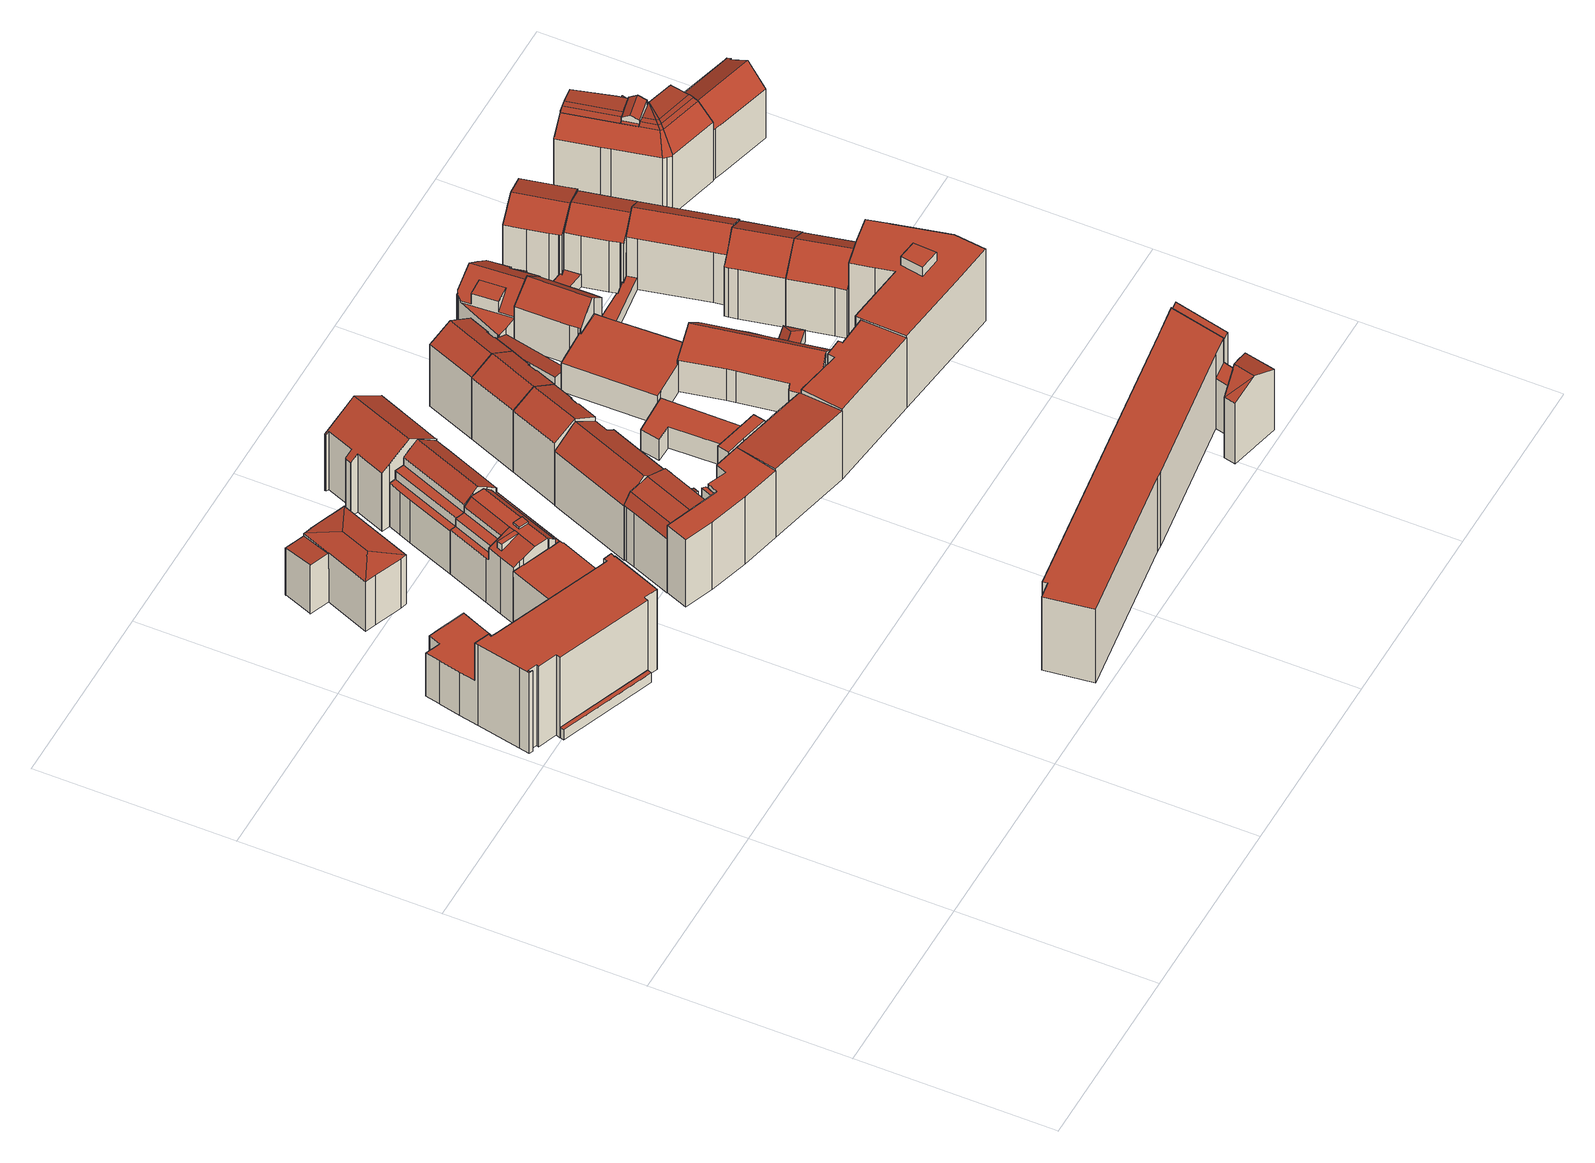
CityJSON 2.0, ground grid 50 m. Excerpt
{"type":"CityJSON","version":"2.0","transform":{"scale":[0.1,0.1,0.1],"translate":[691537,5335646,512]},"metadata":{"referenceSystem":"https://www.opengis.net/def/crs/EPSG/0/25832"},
"CityObjects":{
"building1":{"type":"Building","attributes":{"Gemeindeschluessel":"09162000","HoeheDach":"518.050","HoeheGrund":"514.930","Methode":"2000","NiedrigsteTraufeDesGebaeudes":"518.050","Geometrietyp2DReferenz":"3000","function":"51009_1610","roofType":"1000","measuredHeight":3.12},"geometry":[{"type":"MultiSurface","lod":"2","boundaries":[[[0,1,2,3]],[[4,3,2,5]],[[5,2,1,6]],[[7,0,3,4]],[[4,5,6,7]],[[6,1,0,7]]],"semantics":{"surfaces":[{"type":"RoofSurface"},{"type":"WallSurface"},{"type":"GroundSurface"}],"values":[0,1,1,1,2,1]}}]},
"building2":{"type":"Building","attributes":{"name":"Oskar von Miller Forum","Gemeindeschluessel":"09162000","HoeheDach":"539.910","HoeheGrund":"514.717","Methode":"2000","NiedrigsteTraufeDesGebaeudes":"528.200","Geometrietyp2DReferenz":"3000","function":"31001_9998","roofType":"1000","measuredHeight":25.19,"storeysAboveGround":8},"geometry":[{"type":"MultiSurface","lod":"2","boundaries":[[[8,9,10,11]],[[12,13,14,15]],[[16,17,18,19]],[[20,21,22,23]],[[24,25,26,27]],[[28,29,30,31]],[[32,33,34,35]],[[36,37,38,39]],[[40,41,21,20]],[[42,43,44,45]],[[46,47,48,49]],[[50,51,52,53]],[[54,55,56,15,14]],[[57,58,59,60,61]],[[35,34,37,36]],[[62,63,19,18]],[[64,65,43,42]],[[11,10,66,67]],[[68,69,70,71]],[[72,73,33,32]],[[74,27,26,13,12,75]],[[23,22,65,64]],[[76,77,71,70]],[[78,79,80,81]],[[54,14,77,76]],[[74,75,82,83]],[[84,85,86,87]],[[69,68,88,89]],[[90,91,57,61]],[[59,58,92,93]],[[94,95,96,97]],[[93,92,98,99]],[[100,101,102,103]],[[57,91,100,103,104,105,106,107,66,10,9,30,29,98,92,58]],[[17,16,41,40]],[[15,56,80,79,108,109,38,37,34,33,73,86,85,110,82,75,12]],[[31,30,9,8]],[[90,89,88,101,100,91]],[[111,106,105,112]],[[45,44,51,50]],[[113,109,108,114]],[[67,66,107,115]],[[53,52,25,24]],[[99,98,29,28]],[[81,80,56,55]],[[114,108,79,78]],[[39,38,109,113]],[[87,86,73,72]],[[49,48,95,94]],[[116,110,85,84]],[[68,71,77,14,13,26,25,52,51,44,43,65,22,21,41,16,19,63,96,95,48,47,102,101,88]],[[83,82,110,116]],[[115,107,106,111]],[[112,105,104,117]],[[97,96,63,62]],[[46,117,104,103,102,47]],[[46,49,94,97,62,18,17,40,20,23,64,42,45,50,53,24,27,74,83,116,84,87,72,32,35,36,39,113,114,78,81,55,54,76,70,69,89,90,61,60,59,93,99,28,31,8,11,67,115,111,112,117]]],"semantics":{"surfaces":[{"type":"WallSurface"},{"type":"RoofSurface"},{"type":"GroundSurface"}],"values":[0,0,0,0,0,0,0,0,0,0,0,0,0,0,0,0,0,0,0,0,0,0,0,0,0,0,0,0,0,0,0,0,0,1,0,1,0,0,0,0,0,0,0,0,0,0,0,0,0,0,1,0,0,0,0,0,2]}}]},
"building3":{"type":"Building","attributes":{"Gemeindeschluessel":"09162000","HoeheDach":"530.400","HoeheGrund":"514.128","Methode":"2000","NiedrigsteTraufeDesGebaeudes":"528.680","Geometrietyp2DReferenz":"3000","function":"31001_9998","roofType":"3200","measuredHeight":16.27,"storeysAboveGround":4},"geometry":[{"type":"MultiSurface","lod":"2","boundaries":[[[118,119,120,121]],[[122,120,119,123,124,125,126]],[[125,127,128,129,130,126]],[[131,132,133,134,135]],[[136,137,138,139]],[[140,141,142,143]],[[144,123,119,118]],[[129,128,145,146]],[[122,147,121,120]],[[148,149,133,132]],[[150,151,128,127,152,135,134]],[[139,138,141,140]],[[146,145,137,136]],[[153,154,149,148]],[[124,152,127,125]],[[153,148,132,131,144,118,121,147,130,129,146,136,139,140,143,155,156,157,158]],[[144,131,135,152,124,123]],[[143,142,159,155]],[[157,160,161,158]],[[151,162,159,142,141,138,137,145,128]],[[153,158,161,163,154]],[[163,161,160,162,151,150]],[[155,159,162,156]],[[156,162,160,157]],[[147,122,126,130]],[[149,154,163,150,134,133]]],"semantics":{"surfaces":[{"type":"WallSurface"},{"type":"RoofSurface"},{"type":"GroundSurface"}],"values":[0,1,0,0,0,0,0,0,0,0,1,0,0,0,0,2,0,0,0,1,0,1,0,0,0,1]}}]},
"building4":{"type":"Building","attributes":{"Gemeindeschluessel":"09162000","HoeheDach":"535.240","HoeheGrund":"514.666","Methode":"2000","NiedrigsteTraufeDesGebaeudes":"528.383","Geometrietyp2DReferenz":"3000","function":"31001_9998","roofType":"1000","measuredHeight":20.57,"storeysAboveGround":6},"geometry":[{"type":"MultiSurface","lod":"2","boundaries":[[[164,165,166,167,168]],[[169,170,93,99]],[[8,11,171,172,173,174]],[[28,31,175,176,177,178]],[[179,167,166,180]],[[181,182,183,184]],[[8,174,175,31]],[[185,168,167,179,186,187]],[[188,180,166,165,189,190]],[[191,192,193,194]],[[185,195,196,197,198,164,168]],[[171,199,200,201,202,172]],[[197,196,203,204]],[[197,204,190,189,198]],[[205,206,207,208,202,201]],[[209,210,193,192]],[[211,183,182,212]],[[213,210,209,214]],[[170,187,186,93]],[[202,208,173,172]],[[184,183,211]],[[28,178,169,99]],[[164,198,189,165]],[[211,212,177,176,214,191,194,213,215,216,217,195]],[[212,182,181]],[[218,188,190,204,203,217,216]],[[175,174,173,208,207,215,213,214,176]],[[205,201,200,219]],[[206,218,216,215,207]],[[195,217,203,196]],[[169,178,177,212,181,184,211,195,185,187,170]],[[219,200,199,220]],[[214,209,192,191]],[[8,31,28,99,93,186,179,180,188,218,206,205,219,220,11]],[[220,199,171,11]],[[194,193,210,213]]],"semantics":{"surfaces":[{"type":"RoofSurface"},{"type":"WallSurface"},{"type":"GroundSurface"}],"values":[0,1,1,1,1,1,1,1,1,1,1,0,1,0,1,0,0,1,1,1,1,1,1,0,1,1,0,1,1,0,0,1,1,2,1,1]}}]},
"building5":{"type":"Building","attributes":{"Gemeindeschluessel":"09162000","HoeheDach":"536.430","HoeheGrund":"514.560","Methode":"2000","NiedrigsteTraufeDesGebaeudes":"528.214","Geometrietyp2DReferenz":"3000","function":"31001_9998","roofType":"3100","measuredHeight":21.87,"storeysAboveGround":5},"geometry":[{"type":"MultiSurface","lod":"2","boundaries":[[[221,222,223,224,225]],[[226,227,228,229]],[[230,221,225,231,232,190]],[[229,228,223,222]],[[225,224,233,234,231]],[[235,236,237,238]],[[239,240,241,242,243,234,233,244,245]],[[246,241,240,247,248,249]],[[236,250,226,229,222,221,230,251,252,253,239,245,237]],[[238,237,245,244]],[[250,254,227,226]],[[190,232,243,242,255]],[[251,249,248,252]],[[246,255,242,241]],[[251,230,190,255,246,249]],[[238,244,233,224,223,228,227,254,235]],[[253,247,240,239]],[[252,248,247,253]],[[232,231,234,243]],[[236,235,254,250]]],"semantics":{"surfaces":[{"type":"WallSurface"},{"type":"RoofSurface"},{"type":"GroundSurface"}],"values":[0,0,0,0,1,0,0,1,2,0,0,1,0,0,0,1,0,0,0,0]}}]},
"building6":{"type":"Building","attributes":{"Gemeindeschluessel":"09162000","HoeheDach":"535.700","HoeheGrund":"514.689","Methode":"2000","NiedrigsteTraufeDesGebaeudes":"530.883","Geometrietyp2DReferenz":"3000","function":"31001_1000","roofType":"3100","measuredHeight":21.01,"storeysAboveGround":5},"geometry":[{"type":"MultiSurface","lod":"2","boundaries":[[[256,257,258,259,260,261,262,263,264,265,266,267,268,269,270,271,272]],[[273,274,275,276]],[[269,268,277,276,275,278]],[[279,280,281,282,283,284]],[[258,285,286,259]],[[261,287,288,262]],[[288,287,289,290,291]],[[264,263,292,279,284]],[[268,267,281,280,277]],[[264,284,283,265]],[[258,257,293,294,295,285]],[[266,282,281,267]],[[262,288,291,296,274,273,292,263]],[[296,291,290,286]],[[259,286,290,289,260]],[[256,272,297,298,299,300]],[[296,286,285,295,298,297,301,302,278,275,274]],[[270,302,301,271]],[[299,298,295,294]],[[273,276,277,280,279,292]],[[260,289,287,261]],[[293,300,299,294]],[[269,278,302,270]],[[265,283,282,266]],[[256,300,293,257]],[[271,301,297,272]]],"semantics":{"surfaces":[{"type":"GroundSurface"},{"type":"RoofSurface"},{"type":"WallSurface"}],"values":[0,1,2,1,2,2,1,2,2,2,2,2,2,2,2,2,1,2,2,1,2,1,2,2,2,2]}}]},
"building7":{"type":"Building","attributes":{"Gemeindeschluessel":"09162000","HoeheDach":"535.870","HoeheGrund":"514.852","Methode":"2000","NiedrigsteTraufeDesGebaeudes":"535.870","Geometrietyp2DReferenz":"3000","function":"31001_9998","roofType":"1000","measuredHeight":21.02,"storeysAboveGround":7},"geometry":[{"type":"MultiSurface","lod":"2","boundaries":[[[303,304,305,306]],[[307,308,304,303]],[[309,310,311,312]],[[313,314,315,316]],[[315,314,317,318,307,303,306,319,311,310]],[[320,313,316,309,312,321,305,304,308,322]],[[312,311,319,321]],[[322,318,317,320]],[[306,305,321,319]],[[310,309,316,315]],[[308,307,318,322]],[[314,313,320,317]]],"semantics":{"surfaces":[{"type":"WallSurface"},{"type":"RoofSurface"},{"type":"GroundSurface"}],"values":[0,0,0,0,1,2,0,0,0,0,0,0]}}]},
"building8":{"type":"Building","attributes":{"Gemeindeschluessel":"09162000","HoeheDach":"538.059","HoeheGrund":"514.540","Methode":"2000","NiedrigsteTraufeDesGebaeudes":"531.335","Geometrietyp2DReferenz":"3000","function":"31001_1000","roofType":"3100","measuredHeight":23.52,"storeysAboveGround":5},"geometry":[{"type":"MultiSurface","lod":"2","boundaries":[[[323,324,325,326,327,328,329]],[[330,331,332,333]],[[334,335,336,337]],[[338,325,324,339]],[[340,329,328,341,332,331,342,336,335,343,344,345,346,347,348,349,350,351]],[[352,327,326,353]],[[354,351,350,355]],[[356,357,323,329,340,358]],[[355,350,349,359]],[[353,338,339,357,356,358,354,355,359,360,361,362,363,364,365,334,337,366,330,333,367,368,352]],[[361,347,346,362]],[[366,337,336,342,331,330]],[[358,340,351,354]],[[343,335,334,365,364,344]],[[339,324,323,357]],[[341,328,327,352,368,367,333,332]],[[363,345,344,364]],[[360,359,349,348,347,361]],[[362,346,345,363]],[[353,326,325,338]]],"semantics":{"surfaces":[{"type":"RoofSurface"},{"type":"WallSurface"},{"type":"GroundSurface"}],"values":[0,1,1,1,0,1,1,1,1,2,1,1,1,1,1,1,1,1,1,1]}}]},
"building9":{"type":"Building","attributes":{"Gemeindeschluessel":"09162000","HoeheDach":"536.405","HoeheGrund":"514.305","Methode":"1000","NiedrigsteTraufeDesGebaeudes":"531.202","Geometrietyp2DReferenz":"3000","function":"31001_1000","roofType":"3100","measuredHeight":22.1,"storeysAboveGround":6},"geometry":[{"type":"MultiSurface","lod":"2","boundaries":[[[369,370,371,372,373]],[[374,375,376,377]],[[370,376,375,378,379,371]],[[374,377,369,373,380,381]],[[377,376,370,369]],[[373,372,382,380]],[[382,372,371,379]],[[381,378,375,374]],[[380,382,379,378,381]]],"semantics":{"surfaces":[{"type":"WallSurface"},{"type":"RoofSurface"},{"type":"GroundSurface"}],"values":[0,0,1,2,0,0,1,0,0]}}]},
"building10":{"type":"Building","attributes":{"Gemeindeschluessel":"09162000","HoeheDach":"537.167","HoeheGrund":"514.488","Methode":"1000","NiedrigsteTraufeDesGebaeudes":"533.737","Geometrietyp2DReferenz":"3000","function":"31001_9998","roofType":"3100","measuredHeight":22.68,"storeysAboveGround":6},"geometry":[{"type":"MultiSurface","lod":"2","boundaries":[[[383,384,385,386]],[[387,388,389,390]],[[385,384,389,388,391,392,393,394]],[[395,396,393,392,397]],[[386,385,394,398]],[[398,394,399,400]],[[395,397,401,387,390,383,386,398,400]],[[394,393,396,399]],[[397,392,391,401]],[[400,399,396,395]],[[401,391,388,387]],[[390,389,384,383]]],"semantics":{"surfaces":[{"type":"WallSurface"},{"type":"RoofSurface"},{"type":"GroundSurface"}],"values":[0,0,1,0,0,0,2,1,0,0,0,0]}}]},
"building11":{"type":"Building","attributes":{"Gemeindeschluessel":"09162000","HoeheDach":"536.477","HoeheGrund":"515.043","Methode":"2000","NiedrigsteTraufeDesGebaeudes":"535.779","Geometrietyp2DReferenz":"3000","function":"31001_9998","roofType":"1000","measuredHeight":21.43,"storeysAboveGround":7},"geometry":[{"type":"MultiSurface","lod":"2","boundaries":[[[402,403,404,405]],[[406,407,408,409]],[[402,405,410,411]],[[408,412,410,405,404,413,409]],[[414,411,410,412]],[[407,414,412,408]],[[407,406,415,403,402,411,414]],[[406,409,413,415]],[[415,413,404,403]]],"semantics":{"surfaces":[{"type":"WallSurface"},{"type":"RoofSurface"},{"type":"GroundSurface"}],"values":[0,0,0,1,0,0,2,0,0]}}]},
"building12":{"type":"Building","attributes":{"Gemeindeschluessel":"09162000","HoeheDach":"538.530","HoeheGrund":"515.485","Methode":"2000","NiedrigsteTraufeDesGebaeudes":"531.140","Geometrietyp2DReferenz":"3000","function":"31001_9998","roofType":"1000","measuredHeight":23.05,"storeysAboveGround":6},"geometry":[{"type":"MultiSurface","lod":"2","boundaries":[[[416,417,418,419,420,421,422,423,424]],[[425,426,427,428]],[[429,423,422,430,431,432]],[[433,434,435,436,417,416,424,437,438,439]],[[440,441,442,443,444,445,446]],[[437,447,438]],[[438,447,448,449,450,439]],[[428,427,451,452]],[[442,441,453,454]],[[455,456,457,458,459,460,461,462,436,435,434,433,439,450,449,463,464,465,466,467,425,428,452,468,469,446,445,444]],[[470,429,432,471,472,466,465,464]],[[469,473,440,446]],[[466,472,474,467]],[[448,475,470,464,463,449]],[[437,424,423,429,470,475,448,447]],[[476,430,422,421,459,458,457,477]],[[459,421,420,460]],[[460,420,419,461]],[[444,443,478,455]],[[467,474,426,425]],[[468,479,473,469]],[[476,477,472,471]],[[462,418,417,436]],[[461,419,418,462]],[[431,430,476,471,432]],[[427,426,474,472,477,453,441,440,473,479,451]],[[452,451,479,468]],[[457,456,455,478,454,453,477]],[[478,443,442,454]]],"semantics":{"surfaces":[{"type":"RoofSurface"},{"type":"WallSurface"},{"type":"GroundSurface"}],"values":[0,1,1,1,1,0,1,1,1,2,1,1,1,1,0,1,1,1,1,1,1,1,1,1,0,0,1,1,0]}}]},
"building13":{"type":"Building","attributes":{"Gemeindeschluessel":"09162000","HoeheDach":"537.214","HoeheGrund":"514.469","Methode":"1000","NiedrigsteTraufeDesGebaeudes":"533.693","Geometrietyp2DReferenz":"3000","function":"31001_9998","roofType":"3100","measuredHeight":22.75,"storeysAboveGround":6},"geometry":[{"type":"MultiSurface","lod":"2","boundaries":[[[480,481,482,483]],[[484,485,481,480]],[[481,485,486,393,487,488,489,482]],[[393,486,490,491]],[[397,487,393,491,395]],[[483,482,489,492]],[[484,480,483,492,493,397,395,494]],[[493,488,487,397]],[[492,489,488,493]],[[494,490,486,485,484]],[[494,395,491,490]]],"semantics":{"surfaces":[{"type":"WallSurface"},{"type":"RoofSurface"},{"type":"GroundSurface"}],"values":[0,0,1,1,0,0,2,0,0,0,0]}}]},
"building14":{"type":"Building","attributes":{"Gemeindeschluessel":"09162000","HoeheDach":"519.158","HoeheGrund":"515.140","Methode":"1000","NiedrigsteTraufeDesGebaeudes":"517.396","Geometrietyp2DReferenz":"3000","function":"31001_2000","roofType":"9999","measuredHeight":4.02},"geometry":[{"type":"MultiSurface","lod":"2","boundaries":[[[495,496,497,498]],[[499,500,496,495]],[[499,501,502,500]],[[498,503,501,499,495]],[[504,502,501,503]],[[502,504,497,496,500]],[[498,497,504,503]]],"semantics":{"surfaces":[{"type":"WallSurface"},{"type":"GroundSurface"},{"type":"RoofSurface"}],"values":[0,0,0,1,0,2,0]}}]},
"building15":{"type":"Building","attributes":{"Gemeindeschluessel":"09162000","HoeheDach":"521.574","HoeheGrund":"514.966","Methode":"2000","NiedrigsteTraufeDesGebaeudes":"521.574","Geometrietyp2DReferenz":"3000","function":"31001_2000","roofType":"1000","measuredHeight":6.61,"storeysAboveGround":2},"geometry":[{"type":"MultiSurface","lod":"2","boundaries":[[[505,506,507,508]],[[505,508,509,510]],[[511,512,509,508,507,513,514]],[[515,512,511,516]],[[517,518,506,505,510,515,516]],[[518,513,507,506]],[[517,516,511,514]],[[517,514,513,518]],[[515,510,509,512]]],"semantics":{"surfaces":[{"type":"WallSurface"},{"type":"RoofSurface"},{"type":"GroundSurface"}],"values":[0,0,1,0,2,0,0,0,0]}}]},
"building16":{"type":"Building","attributes":{"Gemeindeschluessel":"09162000","HoeheDach":"521.610","HoeheGrund":"515.120","Methode":"1000","NiedrigsteTraufeDesGebaeudes":"521.610","Geometrietyp2DReferenz":"3000","function":"31001_2000","roofType":"1000","measuredHeight":6.49,"storeysAboveGround":1},"geometry":[{"type":"MultiSurface","lod":"2","boundaries":[[[499,519,501,520,521,522,523]],[[499,523,524,525]],[[519,526,527,501]],[[524,523,522,512]],[[512,522,521,511]],[[527,528,520,501]],[[526,525,524,512,511,528,527]],[[499,525,526,519]],[[511,521,520,528]]],"semantics":{"surfaces":[{"type":"GroundSurface"},{"type":"WallSurface"},{"type":"RoofSurface"}],"values":[0,1,1,1,1,1,2,1,1]}}]},
"building17":{"type":"Building","attributes":{"Gemeindeschluessel":"09162000","HoeheDach":"537.218","HoeheGrund":"514.521","Methode":"2000","NiedrigsteTraufeDesGebaeudes":"533.752","Geometrietyp2DReferenz":"3000","function":"31001_9998","roofType":"3100","measuredHeight":22.7,"storeysAboveGround":6},"geometry":[{"type":"MultiSurface","lod":"2","boundaries":[[[529,530,531,532]],[[485,533,531,530,534,535,536,537]],[[484,485,537,538,494]],[[539,540,541,529,532,542,484,494]],[[540,535,534,541]],[[532,531,533,542]],[[494,538,543,539]],[[537,536,543,538]],[[539,543,536,535,540]],[[541,534,530,529]],[[542,533,485,484]]],"semantics":{"surfaces":[{"type":"WallSurface"},{"type":"RoofSurface"},{"type":"GroundSurface"}],"values":[0,1,0,2,0,0,0,1,0,0,0]}}]},
"building18":{"type":"Building","attributes":{"Gemeindeschluessel":"09162000","HoeheDach":"537.040","HoeheGrund":"514.996","Methode":"2000","NiedrigsteTraufeDesGebaeudes":"537.040","Geometrietyp2DReferenz":"3000","function":"31001_9998","roofType":"1000","measuredHeight":22.04,"storeysAboveGround":7},"geometry":[{"type":"MultiSurface","lod":"2","boundaries":[[[407,544,545,414]],[[546,547,548,549]],[[550,548,547,551,552,553,545,544]],[[554,555,552,551]],[[546,549,556,407,414,557,555,554]],[[548,550,556,549]],[[414,545,553,557]],[[557,553,552,555]],[[407,556,550,544]],[[554,551,547,546]]],"semantics":{"surfaces":[{"type":"WallSurface"},{"type":"RoofSurface"},{"type":"GroundSurface"}],"values":[0,0,1,0,2,0,0,0,0,0]}}]},
"building19":{"type":"Building","attributes":{"Gemeindeschluessel":"09162000","HoeheDach":"522.196","HoeheGrund":"513.814","Methode":"2000","NiedrigsteTraufeDesGebaeudes":"519.311","Geometrietyp2DReferenz":"3000","function":"31001_2000","roofType":"2100","measuredHeight":8.38},"geometry":[{"type":"MultiSurface","lod":"2","boundaries":[[[558,559,560,561]],[[562,563,564,565]],[[566,567,568,569]],[[570,568,567,560,559,564,563,571]],[[571,572,573,570]],[[569,573,572,562,565,558,561,566]],[[565,564,559,558]],[[561,560,567,566]],[[572,571,563,562]],[[570,573,569,568]]],"semantics":{"surfaces":[{"type":"WallSurface"},{"type":"RoofSurface"},{"type":"GroundSurface"}],"values":[0,0,0,1,0,2,0,0,0,0]}}]},
"building20":{"type":"Building","attributes":{"Gemeindeschluessel":"09162000","HoeheDach":"523.610","HoeheGrund":"514.724","Methode":"2000","NiedrigsteTraufeDesGebaeudes":"523.610","Geometrietyp2DReferenz":"3000","function":"31001_9998","roofType":"1000","measuredHeight":8.89,"storeysAboveGround":2},"geometry":[{"type":"MultiSurface","lod":"2","boundaries":[[[574,575,576,577]],[[578,579,580,581]],[[582,583,584,585]],[[586,587,583,582]],[[585,584,576,575]],[[588,581,580,589]],[[590,591,587,586]],[[592,593,591,590]],[[580,579,577,576,584,583,587,591,593,594,589]],[[578,574,577,579]],[[588,589,594,595]],[[595,594,593,592]],[[578,581,588,595,592,590,586,582,585,575,574]]],"semantics":{"surfaces":[{"type":"WallSurface"},{"type":"RoofSurface"},{"type":"GroundSurface"}],"values":[0,0,0,0,0,0,0,0,1,0,0,0,2]}}]},
"building21":{"type":"Building","attributes":{"Gemeindeschluessel":"09162000","HoeheDach":"530.449","HoeheGrund":"514.890","Methode":"2000","NiedrigsteTraufeDesGebaeudes":"523.507","Geometrietyp2DReferenz":"3000","function":"31001_1000","roofType":"3100","measuredHeight":15.56,"storeysAboveGround":3},"geometry":[{"type":"MultiSurface","lod":"2","boundaries":[[[596,597,598,599]],[[600,601,602,603]],[[604,605,597,596]],[[606,607,608,609]],[[610,611,612,613,614]],[[615,616,617,618,619,620,621,602,601,614,613]],[[615,613,612,622,608,607,598,597,605,623,624,625]],[[626,627,628,604,596,599,606,609,629,611,610,600,603,630,631,632,633,634,635]],[[630,621,620,631]],[[626,635,616,615,625]],[[626,625,624,627]],[[629,622,612,611]],[[633,618,617,634]],[[632,619,618,633]],[[627,624,623,628]],[[631,620,619,632]],[[634,617,616,635]],[[601,600,610,614]],[[603,602,621,630]],[[622,629,609,608]],[[599,598,607,606]],[[628,623,605,604]]],"semantics":{"surfaces":[{"type":"WallSurface"},{"type":"RoofSurface"},{"type":"GroundSurface"}],"values":[0,0,0,0,0,1,1,2,0,0,0,0,0,0,0,0,0,0,0,0,0,0]}}]},
"building22":{"type":"Building","attributes":{"Gemeindeschluessel":"09162000","HoeheDach":"529.920","HoeheGrund":"512.835","Methode":"2000","NiedrigsteTraufeDesGebaeudes":"524.939","Geometrietyp2DReferenz":"3000","function":"31001_9998","roofType":"3100","measuredHeight":17.09,"storeysAboveGround":3},"geometry":[{"type":"MultiSurface","lod":"2","boundaries":[[[636,637,638,639,640,641,642,643,644,645,646,647,648]],[[641,649,650,642]],[[641,640,651,652,649]],[[653,638,637,654]],[[638,653,655,639]],[[653,654,656,657,652,651,655]],[[644,658,659,645]],[[659,660,647,646,645]],[[642,650,661,643]],[[647,660,662,648]],[[639,655,651,640]],[[643,661,658,644]],[[659,658,661,650,649,652,657,662,660]],[[636,656,654,637]],[[656,636,648,662,657]]],"semantics":{"surfaces":[{"type":"GroundSurface"},{"type":"WallSurface"},{"type":"RoofSurface"}],"values":[0,1,1,1,1,2,1,1,1,1,1,1,2,1,1]}}]},
"building23":{"type":"Building","attributes":{"Gemeindeschluessel":"09162000","HoeheDach":"519.745","HoeheGrund":"514.660","Methode":"1000","NiedrigsteTraufeDesGebaeudes":"518.227","Geometrietyp2DReferenz":"3000","function":"31001_2000","roofType":"3200","measuredHeight":5.08},"geometry":[{"type":"MultiSurface","lod":"2","boundaries":[[[663,664,665,666]],[[667,668,664,663]],[[669,670,671,672,673]],[[669,673,674]],[[664,674,673,672,665]],[[668,675,669,674,664]],[[676,667,663,666,671,670]],[[667,676,670,669,675,668]],[[666,665,672,671]]],"semantics":{"surfaces":[{"type":"WallSurface"},{"type":"RoofSurface"},{"type":"GroundSurface"}],"values":[0,0,0,1,1,1,2,0,0]}}]},
"building24":{"type":"Building","attributes":{"Gemeindeschluessel":"09162000","HoeheDach":"528.571","HoeheGrund":"512.830","Methode":"2000","NiedrigsteTraufeDesGebaeudes":"517.980","Geometrietyp2DReferenz":"3000","function":"31001_2000","roofType":"3100","measuredHeight":15.74,"storeysAboveGround":3},"geometry":[{"type":"MultiSurface","lod":"2","boundaries":[[[640,677,678,679]],[[680,681,682,683]],[[684,685,686,687]],[[688,689,685,684]],[[687,686,690,691]],[[679,678,692,693]],[[694,695,696,697]],[[698,699,694,697]],[[640,641,700,701,702,677]],[[691,690,703,642]],[[704,705,706,707,708,709,710]],[[642,703,700,641]],[[711,712,713,714]],[[715,710,709,716]],[[717,718,719,720,721,722]],[[723,724,725,726]],[[715,716,727,688,684,687,691,642,641,640,679,693,680,683,718,717,728,729,698,697,696,730,731,723,726,732,733]],[[729,734,699,698]],[[706,735,736,707]],[[732,726,725,735,706,705]],[[717,722,737,728]],[[720,719,682,681,692,678,677,702]],[[728,737,734,729]],[[710,715,733,704]],[[683,682,719,718]],[[695,694,699,734,737,722,721,738,713,712,739,701,700,740]],[[712,711,739]],[[700,703,690,686,685,689,736,735,725,724,741,740]],[[731,741,724,723]],[[688,727,708,707,736,689]],[[716,709,708,727]],[[738,714,713]],[[704,733,732,705]],[[693,692,681,680]],[[730,740,741,731]],[[695,740,730,696]],[[720,702,701,739,711,714,738,721]]],"semantics":{"surfaces":[{"type":"WallSurface"},{"type":"RoofSurface"},{"type":"GroundSurface"}],"values":[0,0,0,0,0,0,0,0,0,0,1,0,1,0,0,0,2,0,0,0,0,1,0,0,0,1,0,1,0,0,0,0,0,0,0,0,0]}}]},
"building25":{"type":"Building","attributes":{"Gemeindeschluessel":"09162000","HoeheDach":"518.430","HoeheGrund":"514.807","Methode":"1000","NiedrigsteTraufeDesGebaeudes":"518.430","Geometrietyp2DReferenz":"3000","function":"31001_2000","roofType":"1000","measuredHeight":3.62},"geometry":[{"type":"MultiSurface","lod":"2","boundaries":[[[742,743,744,745]],[[746,747,748,749]],[[750,751,747,746]],[[752,753,748,747,751,754,755,756,745,744]],[[749,748,753,757]],[[758,759,756,755]],[[743,760,752,744]],[[759,742,745,756]],[[743,742,759,758,761,750,746,749,757,760]],[[761,754,751,750]],[[758,755,754,761]],[[757,753,752,760]]],"semantics":{"surfaces":[{"type":"WallSurface"},{"type":"RoofSurface"},{"type":"GroundSurface"}],"values":[0,0,0,1,0,0,0,0,2,0,0,0]}}]},
"building26":{"type":"Building","attributes":{"name":"Bayerisches Staatsministeriumfür Digitales","Gemeindeschluessel":"09162000","HoeheDach":"540.205","HoeheGrund":"514.950","Methode":"2000","NiedrigsteTraufeDesGebaeudes":"537.510","Geometrietyp2DReferenz":"3000","function":"31001_3000","roofType":"1000","measuredHeight":25.25,"storeysAboveGround":7},"geometry":[{"type":"MultiSurface","lod":"2","boundaries":[[[762,763,764,765]],[[549,766,767,768]],[[769,770,771,772]],[[773,774,775,776]],[[772,771,777,778]],[[779,780,781,782,783,784,785,556]],[[776,775,782,781]],[[786,787,788,789]],[[784,783,782,775,774,790,764,763,777,771,770,767,766,785],[791,792,793,794]],[[765,764,790,795]],[[793,786,789,794]],[[778,777,763,762]],[[792,787,786,793]],[[556,785,766,549]],[[794,789,788,791]],[[781,780,779,556,549,768,769,772,778,762,765,795,773,776]],[[768,767,770,769]],[[791,788,787,792]],[[795,790,774,773]]],"semantics":{"surfaces":[{"type":"WallSurface"},{"type":"RoofSurface"},{"type":"GroundSurface"}],"values":[0,0,0,0,0,0,0,1,1,0,0,0,0,0,0,2,0,0,0]}}]},
"building27":{"type":"Building","attributes":{"Gemeindeschluessel":"09162000","HoeheDach":"519.053","HoeheGrund":"514.624","Methode":"2000","NiedrigsteTraufeDesGebaeudes":"518.428","Geometrietyp2DReferenz":"3000","function":"31001_2000","roofType":"1000","measuredHeight":4.43},"geometry":[{"type":"MultiSurface","lod":"2","boundaries":[[[796,797,798,799]],[[800,801,802,803]],[[800,797,796,804,805,801]],[[803,802,806,807,799,798]],[[805,806,802,801]],[[804,807,806,805]],[[797,800,803,798]],[[796,799,807,804]]],"semantics":{"surfaces":[{"type":"WallSurface"},{"type":"GroundSurface"},{"type":"RoofSurface"}],"values":[0,0,1,2,0,0,0,0]}}]},
"building28":{"type":"Building","attributes":{"Gemeindeschluessel":"09162000","HoeheDach":"535.470","HoeheGrund":"514.920","Methode":"2000","NiedrigsteTraufeDesGebaeudes":"529.948","Geometrietyp2DReferenz":"3000","function":"31001_1000","roofType":"3100","measuredHeight":20.55,"storeysAboveGround":4},"geometry":[{"type":"MultiSurface","lod":"2","boundaries":[[[808,809,810,811]],[[812,810,809,813,814,815]],[[816,817,818,819]],[[813,820,818,817,821,814]],[[822,812,815,823]],[[823,815,814,821,824]],[[823,824,816,819,825,808,811,822]],[[824,821,817,816]],[[811,810,812,822]],[[825,820,813,809,808]],[[819,818,820,825]]],"semantics":{"surfaces":[{"type":"WallSurface"},{"type":"RoofSurface"},{"type":"GroundSurface"}],"values":[0,1,0,1,0,0,2,0,0,0,0]}}]},
"building29":{"type":"Building","attributes":{"Gemeindeschluessel":"09162000","HoeheDach":"535.374","HoeheGrund":"514.769","Methode":"1000","NiedrigsteTraufeDesGebaeudes":"530.167","Geometrietyp2DReferenz":"3000","function":"31001_1000","roofType":"3100","measuredHeight":20.61,"storeysAboveGround":4},"geometry":[{"type":"MultiSurface","lod":"2","boundaries":[[[826,827,828,829]],[[830,831,832,833,834]],[[835,836,837,838]],[[836,835,839,840]],[[841,842,827,826]],[[830,841,826,829,843,837,836,840,844,831]],[[835,838,845,833,832,846,839]],[[827,842,834,833,845,847,828]],[[829,828,847,843]],[[840,839,846,844]],[[830,834,842,841]],[[844,846,832,831]],[[838,837,843,847,845]]],"semantics":{"surfaces":[{"type":"WallSurface"},{"type":"GroundSurface"},{"type":"RoofSurface"}],"values":[0,0,0,0,0,1,2,2,0,0,0,0,0]}}]},
"building30":{"type":"Building","attributes":{"Gemeindeschluessel":"09162000","HoeheDach":"534.456","HoeheGrund":"514.779","Methode":"1000","NiedrigsteTraufeDesGebaeudes":"530.632","Geometrietyp2DReferenz":"3000","function":"31001_9998","roofType":"3100","measuredHeight":19.68,"storeysAboveGround":5},"geometry":[{"type":"MultiSurface","lod":"2","boundaries":[[[749,848,849,850,851]],[[757,852,848,749]],[[853,854,852,757]],[[851,850,855,856]],[[837,857,858,859,843]],[[858,857,860,855,850,849]],[[861,860,857,837]],[[843,859,862,863]],[[852,854,862,859,858,849,848]],[[863,862,854,853]],[[856,855,860,861]],[[749,851,856,861,837,843,863,853,757]]],"semantics":{"surfaces":[{"type":"WallSurface"},{"type":"RoofSurface"},{"type":"GroundSurface"}],"values":[0,0,0,0,0,1,0,0,1,0,0,2]}}]},
"building31":{"type":"Building","attributes":{"Gemeindeschluessel":"09162000","HoeheDach":"533.688","HoeheGrund":"514.650","Methode":"1000","NiedrigsteTraufeDesGebaeudes":"530.608","Geometrietyp2DReferenz":"3000","function":"31001_9998","roofType":"3100","measuredHeight":19.04,"storeysAboveGround":4},"geometry":[{"type":"MultiSurface","lod":"2","boundaries":[[[864,865,866,801]],[[867,868,865,864]],[[869,870,871,872]],[[873,874,875,876,877,866,865,868,878]],[[873,878,879,880,881]],[[872,871,882,883]],[[884,874,873,881]],[[801,866,877,805]],[[885,850,875,874,884]],[[883,882,850,885]],[[805,877,876,870,869]],[[875,850,882,871,870,876]],[[805,869,872,883,885,884,881,880,879,867,864,801]],[[879,878,868,867]]],"semantics":{"surfaces":[{"type":"WallSurface"},{"type":"RoofSurface"},{"type":"GroundSurface"}],"values":[0,0,0,1,0,0,0,0,0,0,0,1,2,0]}}]},
"building32":{"type":"Building","attributes":{"Gemeindeschluessel":"09162000","HoeheDach":"534.062","HoeheGrund":"514.657","Methode":"2000","NiedrigsteTraufeDesGebaeudes":"531.131","Geometrietyp2DReferenz":"3000","function":"31001_9998","roofType":"3100","measuredHeight":19.41,"storeysAboveGround":4},"geometry":[{"type":"MultiSurface","lod":"2","boundaries":[[[886,887,888,889,890]],[[891,892,893,894]],[[895,896,897,898,889,888]],[[899,896,895,900,901]],[[901,900,902,903]],[[904,897,896,899]],[[903,902,905,906]],[[907,898,897,904]],[[890,889,898,907]],[[906,905,908,909]],[[893,892,908,905,902,900,895,888,887]],[[894,893,887,886]],[[886,890,907,904,899,901,903,906,909,891,894]],[[909,908,892,891]]],"semantics":{"surfaces":[{"type":"WallSurface"},{"type":"RoofSurface"},{"type":"GroundSurface"}],"values":[0,0,1,0,0,0,0,0,0,0,1,0,2,0]}}]},
"building33":{"type":"Building","attributes":{"Gemeindeschluessel":"09162000","HoeheDach":"538.740","HoeheGrund":"514.642","Methode":"2000","NiedrigsteTraufeDesGebaeudes":"514.885","Geometrietyp2DReferenz":"3000","function":"31001_9998","roofType":"2100","measuredHeight":24.1,"storeysAboveGround":5},"geometry":[{"type":"MultiSurface","lod":"2","boundaries":[[[910,911,912,913]],[[914,915,916,917,918]],[[919,920,921,922,923,924,925,926]],[[927,928,929,930]],[[911,931,932,912]],[[933,934,935,910,913,936]],[[937,934,933,938]],[[939,940,941,942]],[[943,944,945,946]],[[940,947,948,949]],[[950,946,945,951]],[[952,953,954,955]],[[923,922,956]],[[957,958,959,956,960,955,954,961]],[[956,922,960]],[[912,932,962,963]],[[964,965,928,927]],[[966,967,968,969]],[[970,918,917,911,910]],[[957,971,972,963,962,958]],[[952,955,921,920,973,974,975]],[[959,923,956]],[[976,977,972,978]],[[931,924,932]],[[917,916,979,931,911]],[[937,980,981,935,934]],[[932,924,958,962]],[[957,961,982,971]],[[969,968,983,984]],[[985,974,973,986]],[[987,988,976,942,941,989]],[[922,921,955,960]],[[964,938,933,936,965]],[[930,929,990,991]],[[915,984,983,979,916]],[[915,914,980,937,938,964,927,930,991,943,946,950,985,986,919,926,966,969,984]],[[989,990,929,928,965,936,913]],[[913,912,963,972,977]],[[980,914,918,970,981]],[[949,948,953,952]],[[959,958,924,923]],[[939,978,972,971,982,947,940]],[[939,942,976,978]],[[992,987,989,913]],[[943,991,990,989,944]],[[979,983,968,967,925,924,931]],[[985,950,951,975,974]],[[986,973,920,919]],[[981,970,910,935]],[[992,913,977,976,988]],[[926,925,967,966]],[[982,961,954,953,948,947]],[[992,988,987]],[[941,940,949,945,944,989]],[[949,952,975,951,945]]],"semantics":{"surfaces":[{"type":"RoofSurface"},{"type":"WallSurface"},{"type":"GroundSurface"}],"values":[0,1,1,1,0,0,1,1,1,1,1,1,0,1,0,0,1,1,0,1,0,0,1,0,0,1,0,0,1,1,1,1,1,1,1,2,0,0,1,1,1,1,0,1,1,0,1,1,0,1,1,0,0,0,0]}}]},
"building34":{"type":"Building","attributes":{"Gemeindeschluessel":"09162000","HoeheDach":"535.180","HoeheGrund":"514.800","Methode":"2000","NiedrigsteTraufeDesGebaeudes":"530.349","Geometrietyp2DReferenz":"3000","function":"31001_1000","roofType":"3100","measuredHeight":20.38,"storeysAboveGround":5},"geometry":[{"type":"MultiSurface","lod":"2","boundaries":[[[993,994,995,996,997,998,999,1000,1001,1002,1003,1004,1005,1006,1007]],[[999,1008,1009,1000]],[[1004,1010,1011,1005]],[[1012,996,995,994,1013,1014]],[[1015,1016,1007,1006,1005,1011]],[[1017,1018,1012,1014,1019,1009,1008]],[[1014,1013,1020,1016,1015,1011,1010,1021,1022,1019]],[[1002,1022,1021,1003]],[[1009,1019,1022,1002,1001,1000]],[[1003,1021,1010,1004]],[[993,1020,1013,994]],[[998,1017,1008,999]],[[1007,1016,1020,993]],[[997,996,1012,1018,1017,998]]],"semantics":{"surfaces":[{"type":"GroundSurface"},{"type":"WallSurface"},{"type":"RoofSurface"}],"values":[0,1,1,1,1,2,2,1,1,1,1,1,1,1]}}]},
"building35":{"type":"Building","attributes":{"Gemeindeschluessel":"09162000","HoeheDach":"522.820","HoeheGrund":"514.970","Methode":"1000","NiedrigsteTraufeDesGebaeudes":"521.789","Geometrietyp2DReferenz":"3000","function":"31001_2000","roofType":"2100","measuredHeight":7.85,"storeysAboveGround":2},"geometry":[{"type":"MultiSurface","lod":"2","boundaries":[[[1023,1024,1025,1026]],[[1027,1028,1029,1030,1031,1032]],[[1030,1029,1033,1023,1026,1034,1031]],[[1031,1034,1026,1025,1035,1032]],[[1036,1028,1027,1032,1035,1025,1024]],[[1028,1036,1024,1023,1033,1029]]],"semantics":{"surfaces":[{"type":"WallSurface"},{"type":"RoofSurface"},{"type":"GroundSurface"}],"values":[0,0,1,0,2,0]}}]}
},
"vertices":[
[315,892,60],[319,902,60],[78,997,60],[74,987,60],[74,987,29],[78,997,29],[319,902,29],[315,892,29],
[441,1202,27],[441,1202,193],[471,1191,193],[471,1191,27],[35,1184,162],[35,1184,279],[73,1169,279],[73,1169,162],[78,997,279],[78,997,27],[319,902,27],[319,902,279],[33,1027,27],[33,1027,279],[35,1033,279],[35,1033,27],[11,1064,27],[11,1064,279],[33,1175,279],[33,1175,27],[371,1230,27],[371,1230,193],[438,1204,193],[438,1204,27],[113,1333,27],[113,1333,162],[137,1324,162],[137,1324,27],[164,1313,27],[164,1313,162],[208,1296,162],[208,1296,27],[82,1008,27],[82,1008,279],[11,1037,27],[11,1037,279],[16,1035,279],[16,1035,27],[407,1028,27],[407,1028,279],[407,1026,279],[407,1026,27],[15,1033,27],[15,1033,279],[6,1037,279],[6,1037,27],[73,1169,27],[88,1207,27],[88,1207,162],[296,1123,193],[343,1242,193],[343,1242,27],[320,1183,27],[296,1123,27],[324,913,27],[324,913,279],[12,1042,27],[12,1042,279],[468,1181,193],[468,1181,27],[387,1035,279],[387,1035,27],[86,1154,27],[86,1154,279],[113,1332,27],[113,1332,162],[43,1224,27],[43,1224,162],[70,1161,27],[70,1161,279],[103,1199,27],[103,1199,162],[104,1201,162],[104,1201,27],[55,1279,162],[55,1279,27],[62,1317,27],[62,1317,162],[101,1302,162],[101,1302,27],[390,1044,279],[390,1044,27],[405,1080,27],[405,1080,193],[344,1241,193],[344,1241,27],[408,1026,27],[408,1026,279],[358,899,279],[358,899,27],[360,1235,193],[360,1235,27],[391,1044,193],[391,1044,279],[411,1037,279],[411,1037,193],[425,1074,193],[426,1075,193],[427,1075,193],[469,1181,193],[161,1177,162],[184,1237,162],[55,1280,162],[427,1075,27],[426,1075,27],[184,1237,27],[161,1177,27],[469,1181,27],[55,1280,27],[425,1074,27],
[182,1657,21],[182,1657,173],[209,1729,167],[209,1729,21],[208,1729,167],[181,1656,173],[230,1637,173],[260,1711,167],[209,1731,167],[260,1711,175],[262,1710,176],[262,1710,21],[209,1731,21],[231,1636,21],[187,1524,21],[187,1524,175],[187,1525,175],[231,1636,175],[282,1705,21],[282,1705,175],[282,1704,175],[282,1704,21],[309,1694,21],[309,1694,175],[337,1683,175],[337,1683,21],[181,1656,21],[281,1703,176],[281,1703,21],[208,1729,21],[214,1514,21],[214,1514,175],[266,1559,184],[295,1634,184],[230,1637,175],[283,1486,21],[283,1486,175],[364,1672,21],[374,1668,21],[373,1665,21],[300,1481,21],[364,1672,175],[373,1665,175],[300,1481,175],[374,1668,175],[299,1481,176],
[390,1311,164],[435,1427,164],[420,1433,164],[378,1326,164],[374,1317,164],[360,1235,210],[344,1241,203],[471,1191,189],[458,1196,189],[458,1196,207],[441,1202,223],[438,1204,226],[437,1204,227],[403,1218,227],[371,1230,214],[378,1326,27],[420,1433,27],[375,1286,208],[375,1286,227],[380,1299,227],[380,1299,208],[374,1317,203],[360,1282,27],[360,1282,203],[448,1422,27],[435,1427,190],[448,1422,190],[435,1272,227],[435,1272,232],[442,1291,232],[442,1291,227],[432,1294,227],[414,1302,208],[414,1302,190],[390,1311,190],[472,1190,189],[547,1382,189],[546,1383,189],[532,1388,189],[459,1418,208],[459,1418,190],[546,1383,27],[519,1393,27],[519,1393,220],[532,1388,207],[459,1262,232],[467,1281,232],[427,1280,227],[422,1267,227],[467,1281,227],[459,1262,227],[511,1396,227],[483,1408,227],[477,1410,227],[483,1408,27],[547,1382,27],[472,1190,27],
[483,1408,26],[519,1393,26],[519,1393,226],[496,1403,244],[483,1408,234],[547,1382,26],[547,1382,202],[546,1383,203],[546,1383,26],[448,1422,26],[458,1418,214],[458,1418,190],[568,1586,244],[530,1601,214],[607,1534,202],[607,1534,26],[620,1565,26],[620,1565,201],[492,1616,26],[492,1616,162],[508,1610,162],[508,1610,190],[530,1601,190],[619,1565,202],[619,1565,26],[436,1426,162],[479,1585,162],[466,1553,162],[420,1433,162],[548,1385,26],[420,1433,26],[466,1553,26],[479,1585,26],[548,1385,202],[436,1426,190],
[748,1002,27],[743,988,27],[732,992,27],[724,970,27],[731,964,27],[730,958,27],[717,930,27],[634,961,27],[577,982,27],[616,1082,27],[625,1105,27],[628,1112,27],[685,1091,27],[759,1062,27],[756,1055,27],[747,1030,27],[737,1006,27],[643,957,237],[692,939,225],[743,1068,225],[694,1087,237],[685,1091,234],[759,1062,199],[595,976,225],[646,1106,225],[628,1112,197],[625,1105,197],[616,1082,197],[577,982,197],[732,992,197],[724,970,197],[730,958,226],[717,930,226],[731,964,226],[724,970,226],[709,933,226],[634,961,235],[743,988,189],[733,992,194],[733,992,197],[709,933,197],[737,1006,198],[738,1006,197],[738,1006,194],[748,1002,189],[747,1030,198],[756,1055,199],
[577,982,239],[577,982,29],[555,926,29],[555,926,239],[717,930,239],[717,930,29],[831,843,29],[831,843,239],[730,867,239],[730,867,29],[790,966,29],[790,966,239],[857,951,239],[857,951,29],[779,938,239],[730,958,239],[628,898,239],[779,938,29],[628,898,29],[730,958,29],
[619,1565,206],[620,1564,205],[621,1568,205],[633,1599,205],[686,1731,205],[610,1760,261],[545,1595,261],[528,1788,25],[528,1788,201],[529,1792,202],[529,1792,25],[508,1716,25],[508,1716,207],[535,1785,207],[535,1785,25],[621,1568,25],[620,1564,25],[492,1616,222],[534,1790,205],[533,1786,205],[505,1717,205],[490,1722,194],[489,1722,193],[483,1706,193],[483,1705,194],[498,1699,205],[501,1698,207],[473,1626,207],[472,1624,207],[686,1731,25],[633,1599,25],[472,1624,25],[473,1626,25],[545,1595,25],[619,1565,25],[492,1616,25],[501,1698,25],[498,1699,25],[483,1705,25],[483,1706,25],[489,1722,25],[490,1722,25],[505,1717,25],[533,1786,25],[534,1790,25],[610,1760,25],
[759,1062,23],[759,1062,192],[685,1091,244],[628,1112,192],[628,1112,23],[809,1243,23],[809,1243,205],[828,1236,192],[828,1236,23],[823,1278,205],[767,1300,244],[711,1322,23],[823,1278,23],[711,1322,192],
[843,1328,25],[843,1328,217],[823,1278,217],[823,1278,25],[849,1351,25],[849,1351,219],[840,1330,219],[840,1330,25],[852,1350,217],[872,1402,217],[816,1425,252],[767,1300,252],[760,1447,25],[760,1447,217],[872,1402,25],[767,1300,25],[711,1322,217],[711,1322,25],[852,1350,25],
[991,920,30],[940,932,30],[940,932,238],[991,920,238],[831,843,30],[1053,790,30],[1053,790,245],[831,843,245],[1067,902,238],[1067,902,30],[1068,897,238],[857,951,238],[1068,897,30],[857,951,30],
[1537,23,258],[1601,8,224],[1602,10,224],[1619,88,224],[1598,85,234],[1589,84,238],[1589,85,238],[1548,79,259],[1535,23,259],[1155,73,35],[1155,73,265],[738,18,265],[738,18,35],[1537,78,253],[1589,85,191],[1548,79,191],[1537,78,191],[1534,24,35],[1535,23,35],[1537,23,35],[1601,8,35],[1534,24,258],[1470,38,225],[1470,38,35],[1549,264,265],[1635,276,265],[1635,276,255],[1664,279,255],[1664,279,35],[1635,276,35],[1549,264,35],[1477,68,224],[1477,69,224],[1477,69,35],[1477,68,35],[721,141,265],[721,141,35],[1603,132,265],[1603,132,255],[1631,136,35],[1603,132,35],[1602,132,35],[1589,85,35],[1589,84,35],[1598,85,35],[1619,88,35],[1602,10,35],[1536,77,35],[1537,77,35],[1537,78,35],[1549,125,35],[1175,75,35],[764,147,35],[762,160,35],[1537,77,253],[1549,125,191],[1549,125,265],[762,160,265],[1175,75,265],[1536,77,253],[1602,132,191],[1602,132,265],[1631,136,255],[764,147,265],
[901,1476,25],[901,1476,218],[898,1478,220],[898,1478,25],[922,1528,25],[922,1528,218],[867,1550,252],[872,1402,218],[893,1455,218],[890,1456,220],[810,1573,217],[760,1447,218],[890,1456,25],[893,1455,25],[810,1573,25],
[1067,914,31],[1067,914,71],[1067,902,72],[1067,902,31],[1082,993,31],[1082,993,71],[960,1021,31],[960,1021,54],[940,932,31],[940,932,54],
[1028,1227,30],[938,1224,30],[938,1224,96],[1028,1227,96],[1043,1227,96],[1043,1227,30],[975,1049,96],[1044,1033,96],[929,1175,96],[971,1174,96],[1044,1033,30],[975,1049,30],[971,1174,30],[929,1175,30],
[1011,1010,31],[967,1051,31],[975,1049,31],[1044,1033,31],[1088,1023,31],[1088,1023,96],[1082,993,96],[1011,1010,96],[960,1021,96],[967,1051,96],
[948,1604,25],[948,1604,219],[940,1582,219],[940,1582,25],[942,1581,218],[951,1602,218],[972,1655,218],[916,1677,252],[866,1551,252],[810,1573,218],[860,1699,25],[972,1655,25],[951,1602,25],[942,1581,25],[860,1699,218],
[1053,790,250],[1068,897,250],[1236,879,30],[1236,879,250],[1315,874,250],[1315,874,30],[1311,760,250],[1236,890,250],[1190,893,250],[1187,875,250],[1236,890,30],[1190,893,30],[1311,760,30],[1187,875,30],
[1053,1462,18],[1053,1462,73],[1025,1461,87],[1025,1461,18],[1064,1630,18],[1064,1630,85],[1088,1626,73],[1088,1626,18],[992,1459,18],[992,1459,102],[1029,1630,102],[1029,1630,18],[1030,1633,102],[1062,1630,86],[1062,1630,18],[1030,1633,18],
[1200,1236,27],[1193,1425,27],[1193,1425,116],[1200,1236,116],[1136,1233,27],[1136,1233,116],[1136,1230,116],[1136,1230,27],[1125,1461,27],[1125,1461,116],[1192,1462,116],[1192,1462,27],[1125,1465,27],[1125,1465,116],[1043,1227,27],[1043,1227,116],[1053,1462,27],[1053,1462,116],[1025,1461,27],[1025,1461,116],[1028,1227,116],[1028,1227,27],
[1170,978,29],[1170,978,116],[1181,981,126],[1181,981,29],[1254,1238,29],[1254,1238,133],[1256,1232,133],[1256,1232,29],[1174,948,29],[1174,948,115],[1162,1103,29],[1162,1103,128],[1158,1123,128],[1158,1123,29],[1200,1236,29],[1136,1233,29],[1136,1233,126],[1199,1236,184],[1200,1236,184],[1253,928,184],[1308,940,132],[1297,1028,128],[1294,1053,127],[1290,1078,126],[1279,1129,129],[1273,1155,130],[1136,1230,126],[1185,950,126],[1192,914,126],[1250,927,181],[1250,927,29],[1192,914,29],[1185,950,29],[1136,1230,29],[1273,1155,29],[1279,1129,29],[1290,1078,29],[1294,1053,29],[1297,1028,29],[1308,940,29],
[1125,1461,8],[1125,1465,8],[1125,1468,8],[1124,1489,8],[1122,1623,8],[1176,1618,8],[1229,1612,8],[1229,1574,8],[1231,1494,8],[1231,1470,8],[1231,1466,8],[1231,1463,8],[1192,1462,8],[1176,1618,179],[1229,1612,129],[1122,1623,130],[1175,1618,179],[1125,1468,130],[1125,1465,130],[1124,1489,130],[1125,1461,130],[1178,1462,179],[1231,1494,130],[1231,1470,130],[1231,1463,130],[1229,1574,130],[1192,1462,166],
[1294,1053,27],[1294,1053,77],[1290,1078,63],[1290,1078,27],[1297,1028,27],[1297,1028,63],[1397,1049,63],[1397,1049,27],[1388,1099,27],[1388,1099,62],[1388,1099,63],[1368,1069,77],[1298,1028,63],[1298,1028,27],
[1122,1623,91],[1088,1626,91],[1088,1626,8],[1062,1630,8],[1062,1630,91],[1063,1632,91],[1063,1632,8],[1225,1650,8],[1225,1650,132],[1230,1615,130],[1230,1615,8],[1220,1682,8],[1220,1682,133],[1229,1615,130],[1229,1615,8],[1064,1630,91],[1064,1630,8],[1123,1761,108],[1127,1763,113],[1127,1763,8],[1123,1761,8],[1122,1762,8],[1122,1762,107],[1176,1618,166],[1124,1623,96],[1124,1623,91],[1229,1612,130],[1292,1676,60],[1280,1729,60],[1224,1741,60],[1229,1683,60],[1241,1685,60],[1290,1675,60],[1290,1676,60],[1122,1661,129],[1155,1658,142],[1150,1722,142],[1117,1725,129],[1290,1676,8],[1290,1675,8],[1119,1758,8],[1062,1633,8],[1062,1633,91],[1115,1750,91],[1115,1750,96],[1119,1758,102],[1210,1744,8],[1210,1744,137],[1211,1744,136],[1211,1744,8],[1241,1685,8],[1120,1758,8],[1121,1762,8],[1166,1754,8],[1193,1748,8],[1280,1729,8],[1292,1676,8],[1121,1762,106],[1224,1741,127],[1229,1683,127],[1120,1758,103],[1117,1725,96],[1122,1661,96],[1166,1754,166],[1193,1748,148],
[1231,1463,28],[1192,1462,28],[1192,1462,64],[1231,1463,64],[1351,1469,28],[1351,1469,64],[1371,1473,64],[1371,1473,28],[1351,1472,28],[1351,1472,64],[1193,1425,64],[1376,1448,64],[1314,1465,64],[1314,1468,64],[1231,1466,64],[1376,1448,28],[1314,1468,28],[1231,1466,28],[1193,1425,28],[1314,1465,28],
[1455,972,30],[1455,972,255],[1518,986,255],[1518,986,30],[1315,874,255],[1316,886,255],[1316,886,30],[1316,888,30],[1316,888,255],[1477,869,255],[1477,869,30],[1602,944,30],[1602,944,255],[1634,803,255],[1634,803,30],[1467,914,255],[1467,914,30],[1507,736,30],[1543,732,30],[1625,722,30],[1625,722,255],[1543,732,255],[1507,736,255],[1311,760,255],[1545,802,282],[1548,861,282],[1499,867,282],[1490,809,282],[1589,998,255],[1499,867,255],[1548,861,255],[1545,802,255],[1490,809,255],[1589,998,30],
[1307,1603,26],[1229,1612,26],[1229,1612,71],[1307,1603,70],[1229,1574,26],[1331,1563,26],[1331,1563,64],[1229,1574,64],[1309,1598,26],[1323,1601,26],[1323,1601,70],[1309,1598,70],
[1455,972,29],[1455,972,188],[1444,970,179],[1444,970,29],[1439,999,180],[1517,985,235],[1487,1121,235],[1416,1106,180],[1583,1028,29],[1583,1028,180],[1589,998,180],[1589,998,29],[1518,986,234],[1559,1136,180],[1439,999,29],[1416,1106,29],[1559,1136,29],[1518,986,29],
[1388,1233,28],[1388,1233,182],[1387,1242,182],[1387,1242,28],[1416,1106,28],[1559,1136,28],[1559,1136,182],[1487,1121,234],[1416,1106,182],[1529,1273,182],[1529,1273,28],[1529,1274,28],[1529,1274,182],[1531,1267,182],[1531,1267,28],[1393,1212,28],[1393,1212,182],[1420,1249,28],[1531,1266,28],[1458,1258,234],[1531,1266,182],[1420,1249,206],
[1371,1473,186],[1425,1486,225],[1480,1498,186],[1480,1498,28],[1376,1448,186],[1413,1282,28],[1413,1282,186],[1522,1306,186],[1522,1306,28],[1529,1274,186],[1475,1262,225],[1420,1249,186],[1529,1276,186],[1529,1276,28],[1419,1252,186],[1419,1252,28],
[1344,1502,26],[1344,1502,186],[1331,1563,186],[1350,1478,26],[1350,1478,186],[1452,1630,26],[1452,1630,186],[1473,1529,186],[1473,1529,26],[1351,1469,186],[1371,1473,196],[1415,1483,217],[1387,1615,217],[1323,1601,186],[1350,1475,186],[1350,1475,26],[1351,1472,26],[1351,1469,26],[1479,1503,186],[1479,1503,26],[1371,1473,26],[1480,1498,26],
[1280,1729,27],[1280,1729,191],[1352,1744,221],[1423,1760,191],[1423,1760,27],[1302,1627,27],[1302,1627,191],[1292,1676,191],[1292,1676,27],[1380,1614,221],[1452,1630,191],[1450,1636,191],[1445,1658,191],[1452,1630,27],[1323,1601,197],[1323,1601,27],[1309,1598,191],[1309,1598,27],[1450,1636,27],[1307,1603,191],[1307,1603,27],[1445,1658,27],[1307,1605,191],[1307,1605,27],
[1649,1519,246],[1660,1530,247],[1655,1535,247],[1643,1524,246],[1761,1493,26],[1765,1504,26],[1765,1504,247],[1764,1502,247],[1761,1493,246],[1709,1638,26],[1709,1638,234],[1711,1629,234],[1711,1629,34],[1719,1589,35],[1719,1589,235],[1719,1588,235],[1719,1588,26],[1575,1611,26],[1575,1611,210],[1570,1633,210],[1570,1633,26],[1672,1541,246],[1667,1545,246],[1608,1489,209],[1615,1481,209],[1617,1481,210],[1600,1497,210],[1615,1481,26],[1608,1489,26],[1632,1613,246],[1632,1613,247],[1624,1611,246],[1624,1611,245],[1599,1745,26],[1599,1745,246],[1613,1748,248],[1613,1748,26],[1632,1613,256],[1642,1615,256],[1642,1615,248],[1627,1751,26],[1627,1751,246],[1659,1619,246],[1659,1619,257],[1695,1626,256],[1695,1626,238],[1700,1606,29],[1704,1586,256],[1704,1586,238],[1704,1586,29],[1695,1626,29],[1700,1606,267],[1661,1577,246],[1647,1574,247],[1600,1498,26],[1600,1498,210],[1786,1569,26],[1786,1569,235],[1785,1564,236],[1785,1564,26],[1760,1489,246],[1641,1573,256],[1641,1573,247],[1705,1660,234],[1677,1761,235],[1630,1751,246],[1633,1571,245],[1633,1571,246],[1641,1573,246],[1769,1515,246],[1747,1446,26],[1747,1446,210],[1636,1593,267],[1770,1519,245],[1770,1519,26],[1677,1761,26],[1705,1660,26],[1596,1744,29],[1633,1571,29],[1596,1744,246],[1548,1736,210],[1548,1736,26],[1643,1524,29],
[1954,1504,28],[1950,1505,28],[1931,1452,28],[1913,1400,28],[1778,1437,28],[1754,1444,28],[1747,1446,28],[1761,1493,28],[1763,1498,28],[1765,1504,28],[1770,1519,28],[1785,1564,28],[1819,1555,28],[1954,1518,28],[1958,1517,28],[1747,1446,184],[1761,1493,228],[1785,1564,184],[1819,1555,184],[1913,1400,183],[1950,1505,193],[1931,1452,232],[1954,1518,184],[1958,1517,184],[1754,1444,184],[1778,1437,184],[1763,1498,232],[1954,1504,193],[1770,1519,216],[1765,1504,227],
[1821,1704,108],[1821,1704,30],[1788,1709,30],[1788,1709,98],[1808,1669,30],[1812,1668,30],[1812,1668,108],[1808,1669,107],[1781,1676,98],[1781,1676,30],[1813,1668,108],[1786,1703,98],[1786,1703,30],[1813,1668,30]
]}
